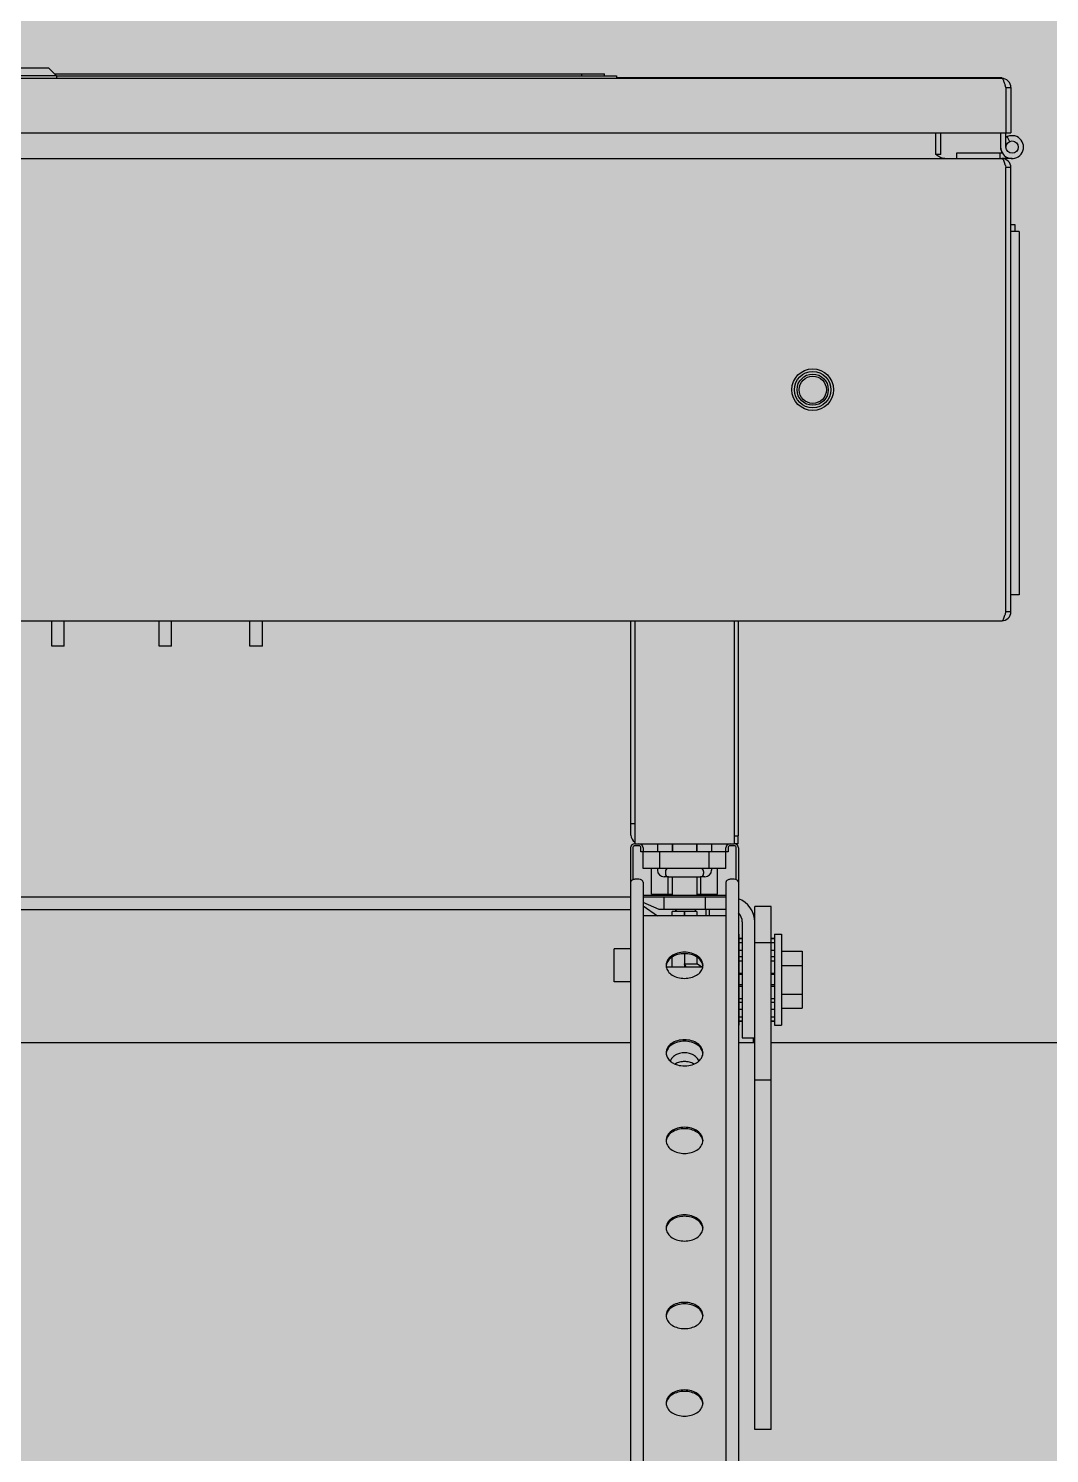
# Model space of a CAD drawing. Extents: x -18489 to 195597, y -1599 to 112111.
# Drawn here: x -14398.3 to -14359.1, y 2211.8 to 2266.6 of the extents above; entities that cross this region are included whole.
import ezdxf

# ---------------------------------------------------------------- set-up
doc = ezdxf.new("R2010")
doc.units = 0
doc.header["$LTSCALE"] = 100
for name, color, linetype in [('188K-SM-03-F10-MECH-EQ-Y2257103$0$0 Xref', 8, 'Continuous'), ('188K-SM-03-F10-MECH-EQ-Y2257103$0$M-EQU-FOUNDATION', 8, 'Continuous'), ('188K-SM-03-F10-MECH-EQ-Y2257103$0$Micron CUP L10 HVAC EQU$0$M-MECH-EQU', 136, 'Continuous'), ('188K-SM-03-F10-MECH-EQ-Y2257103$0$Micron CUP L10 HVAC EQU$0$M-PHASE1 AREA', 252, 'Continuous')]:
    doc.layers.add(name, color=color, linetype=linetype)

# ---------------------------------------------------------------- blocks, each defined once
blk = doc.blocks.new('188K-SM-03-F10-MECH-EQ-Y2257103$0$Micron CUP L10 HVAC EQU$0$A$C0c53ceb0')
at = {"layer": '188K-SM-03-F10-MECH-EQ-Y2257103$0$Micron CUP L10 HVAC EQU$0$M-PHASE1 AREA'}
for p, q in [((17455.92395, 13476.27769), (17433.9471, 13476.27769)), ((17458.92079, 13473.28085), (17455.92395, 13476.27769)), ((17821.99029, 13472.2819), (17070.96685, 13472.2819)), ((17458.92079, 13473.28085), (17430.95026, 13473.28085)), ((17458.11189, 13474.08974), (17669.35228, 13474.08974)), ((17458.92079, 13473.29683), (17674.07016, 13473.29683)), ((17458.92079, 13473.28085), (17458.92079, 13472.2819)), ((17660.68761, 13473.29683), (17660.68761, 13474.08974)), ((17669.35583, 13473.29683), (17669.35583, 13474.08974)), ((17674.0379, 13472.6625), (17821.95906, 13472.6625)), ((17674.07016, 13473.29683), (17674.07016, 13472.2819)), ((17821.95906, 13472.2819), (17821.95906, 13472.6625)), ((17823.58898, 13468.78039), (17823.3333, 13469.65083)), ((17823.58889, 13468.78039), (17825.49188, 13468.78039)), ((17823.58898, 13468.78039), (17823.58898, 13451.42507)), ((17825.49188, 13468.78039), (17825.49188, 13451.42507)), ((17069.36851, 13451.42507), (17823.58898, 13451.42507)), ((17796.6604, 13443.07092), (17796.6604, 13451.42507)), ((17798.53792, 13443.07092), (17798.53792, 13451.42507)), ((17821.5246, 13451.42507), (17821.5246, 13445.8937)), ((17821.54002, 13451.42507), (17821.54002, 13445.8937)), ((17821.55543, 13451.42507), (17821.55543, 13445.8937)), ((17823.58529, 13445.8937), (17823.58529, 13451.42507)), ((17823.58889, 13451.42507), (17825.49188, 13451.42507)), ((17824.10088, 13449.88925), (17824.95873, 13448.04957)), ((17798.53792, 13443.07092), (17796.6603, 13443.07092)), ((17804.61966, 13443.51495), (17804.61966, 13441.48509)), ((17822.25331, 13443.51495), (17804.61966, 13443.51495)), ((17804.63507, 13443.51495), (17804.63507, 13441.48509)), ((17804.65049, 13443.51495), (17804.65049, 13441.48509)), ((17821.20655, 13443.51495), (17821.20655, 13441.48509)), ((17067.76364, 13441.48509), (17822.03486, 13441.48509)), ((17825.96275, 13441.48509), (17822.03486, 13441.48509)), ((17823.37262, 13438.8647), (17823.62086, 13438.02164)), ((17825.49839, 13438.02164), (17823.62077, 13438.02164)), ((17823.62086, 13267.33565), (17823.62086, 13438.02164)), ((17825.49839, 13267.33565), (17825.49839, 13438.02164)), ((17825.49839, 13416.11182), (17827.03036, 13416.11182)), ((17827.03036, 13416.11182), (17827.03036, 13413.41466)), ((17828.66256, 13413.41466), (17825.4909, 13413.41466)), ((17828.66256, 13413.41466), (17828.66256, 13273.86167)), ((17828.66256, 13273.86167), (17825.4909, 13273.86167)), ((17823.37262, 13266.49259), (17823.62086, 13267.33565)), ((17825.49839, 13267.33565), (17823.62077, 13267.33565)), ((17067.76364, 13263.8722), (17822.03486, 13263.8722)), ((17457.09523, 13254.07811), (17457.09523, 13263.8722)), ((17457.09908, 13254.07811), (17457.09908, 13263.8722)), ((17461.86925, 13254.07811), (17461.86925, 13263.8722)), ((17498.35914, 13254.07811), (17498.35914, 13263.8722)), ((17498.363, 13254.07811), (17498.363, 13263.8722)), ((17503.13317, 13254.07811), (17503.13317, 13263.8722)), ((17533.21504, 13254.07811), (17533.21504, 13263.8722)), ((17533.21889, 13254.07811), (17533.21889, 13263.8722)), ((17537.98907, 13254.07811), (17537.98907, 13263.8722)), ((17679.58211, 13181.53593), (17679.58211, 13263.8722)), ((17681.10451, 13263.8722), (17681.10451, 13178.23741)), ((17719.16442, 13263.8722), (17719.16442, 13178.23741)), ((17720.68906, 13263.8722), (17720.68906, 13181.2822)), ((17461.86925, 13254.07811), (17457.09523, 13254.07811)), ((17503.13317, 13254.07811), (17498.35914, 13254.07811)), ((17537.98907, 13254.07811), (17533.21504, 13254.07811)), ((17681.10451, 13185.84939), (17679.58211, 13185.84939)), ((17719.16442, 13181.2822), (17720.68906, 13181.2822)), ((17720.68681, 13178.23741), (17720.68681, 13181.2822)), ((17679.45525, 13176.65158), (17679.45525, 12648.77738)), ((17680.24816, 13176.65158), (17680.24816, 13164.40363)), ((17681.04108, 13178.23741), (17719.22785, 13178.23741)), ((17682.62691, 13177.44449), (17681.04108, 13177.44449)), ((17683.41982, 13175.06575), (17683.41982, 13176.65158)), ((17684.21273, 13175.06575), (17683.41982, 13175.06575)), ((17684.21273, 13176.65158), (17684.21273, 13175.06575)), ((17684.27617, 13168.72243), (17684.27617, 13175.06575)), ((17715.99276, 13175.06575), (17684.27617, 13175.06575)), ((17689.73142, 13178.23741), (17689.73142, 13175.06575)), ((17690.61949, 13168.72243), (17690.61949, 13175.06575)), ((17695.37697, 13178.23741), (17695.37697, 13175.06575)), ((17695.56093, 13178.23741), (17695.56093, 13175.06575)), ((17704.70799, 13178.23741), (17704.70799, 13175.06575)), ((17704.89195, 13178.23741), (17704.89195, 13175.06575)), ((17709.64944, 13168.72243), (17709.64944, 13175.06575)), ((17710.5375, 13178.23741), (17710.5375, 13175.06575)), ((17715.99276, 13168.72243), (17715.99276, 13175.06575)), ((17716.05619, 13175.06575), (17716.05619, 13176.65158)), ((17716.8491, 13175.06575), (17716.05619, 13175.06575)), ((17716.8491, 13176.65158), (17716.8491, 13175.06575)), ((17719.22785, 13177.44449), (17717.64202, 13177.44449)), ((17720.68681, 13178.23741), (17719.22785, 13178.23741)), ((17720.02076, 13164.40363), (17720.02076, 13176.65158)), ((17720.81368, 13176.65158), (17720.81368, 12648.77738)), ((17715.99276, 13168.72243), (17684.27617, 13168.72243)), ((17687.49947, 13158.88394), (17687.49947, 13168.72243)), ((17689.73142, 13168.72243), (17689.73142, 13168.0881)), ((17710.5375, 13168.72243), (17710.5375, 13168.0881)), ((17712.76945, 13158.88394), (17712.76945, 13168.72243)), ((17682.62691, 13164.55387), (17681.04108, 13164.55387)), ((17684.21273, 13163.43251), (17684.21273, 12659.94603)), ((17693.96876, 13165.55077), (17692.26875, 13165.55077)), ((17692.77621, 13167.52989), (17692.77621, 13166.74332)), ((17693.81697, 13158.88394), (17693.81697, 13165.55077)), ((17693.96876, 13165.55077), (17706.30017, 13165.55077)), ((17695.37697, 13165.55077), (17695.37697, 13158.47797)), ((17704.89195, 13165.55077), (17704.89195, 13158.47797)), ((17708.00018, 13165.55077), (17706.30017, 13165.55077)), ((17706.45196, 13158.88394), (17706.45196, 13165.55077)), ((17707.49271, 13167.52989), (17707.49271, 13166.74332)), ((17716.05619, 13163.43251), (17716.05619, 12659.94603)), ((17719.22785, 13164.55387), (17717.64202, 13164.55387)), ((17679.45525, 13157.68506), (17210.1766, 13157.68506)), ((17684.21273, 13158.47797), (17716.05619, 13158.47797)), ((17716.05619, 13157.68506), (17684.21273, 13157.68506)), ((17687.49947, 13158.88394), (17695.37697, 13158.88394)), ((17690.28646, 13158.47797), (17690.28646, 13158.88394)), ((17692.218, 13157.68506), (17692.218, 13152.92757)), ((17704.89195, 13158.88394), (17712.76945, 13158.88394)), ((17708.0763, 13157.68506), (17708.0763, 13152.92757)), ((17709.98246, 13158.47797), (17709.98246, 13158.88394)), ((17210.1766, 13152.92757), (17679.45525, 13152.92757)), ((17690.43678, 13152.92757), (17684.21273, 13155.64281)), ((17684.21273, 13154.41746), (17689.7079, 13150.58183)), ((17716.05619, 13152.92757), (17690.43678, 13152.92757)), ((17704.87926, 13152.13465), (17695.38966, 13152.13465)), ((17695.38966, 13150.58183), (17695.38966, 13152.13425)), ((17696.55341, 13152.92757), (17697.00489, 13152.13465)), ((17700.12178, 13150.58183), (17700.12178, 13152.13458)), ((17700.14715, 13152.13425), (17700.14715, 13150.58183)), ((17704.25091, 13152.92757), (17704.25091, 13152.13465)), ((17704.87926, 13152.13458), (17704.87926, 13150.58183)), ((17708.36735, 13152.92757), (17708.36735, 13150.58183)), ((17709.64944, 13152.92757), (17709.64944, 13150.58183)), ((17727.09356, 12953.15965), (17727.09356, 13154.13398)), ((17733.43688, 13154.13398), (17727.09356, 13154.13398)), ((17733.43688, 12953.15965), (17733.43688, 13154.13398)), ((17716.05619, 13150.58183), (17684.21273, 13150.58183)), ((17722.33607, 13148.17008), (17722.33607, 13103.63999)), ((17726.51917, 13151.34174), (17727.09356, 13151.34174)), ((17720.81368, 13143.41259), (17720.94054, 13143.41259)), ((17720.94054, 13143.41259), (17720.94054, 13108.52435)), ((17720.94054, 13141.95363), (17722.33607, 13141.95363)), ((17720.94054, 13141.75683), (17722.33607, 13141.75683)), ((17733.43688, 13141.95363), (17734.68257, 13141.95363)), ((17733.43688, 13141.75683), (17734.68257, 13141.75683)), ((17734.68257, 13143.41259), (17734.68257, 13108.52435)), ((17734.68257, 13143.41259), (17737.44825, 13143.41259)), ((17737.44825, 13143.41259), (17737.44825, 13108.52435)), ((17673.16268, 13125.17555), (17673.16268, 13137.86219)), ((17679.45525, 13137.86219), (17673.16268, 13137.86219)), ((17700.12178, 13135.98185), (17700.12178, 13130.9582)), ((17700.14715, 13135.98185), (17700.14715, 13132.10197)), ((17720.94054, 13140.21135), (17722.33607, 13140.21135)), ((17720.94054, 13137.27168), (17722.33607, 13137.27168)), ((17733.43688, 13140.15985), (17727.09356, 13140.15985)), ((17733.43688, 13140.21135), (17734.68257, 13140.21135)), ((17733.43688, 13137.27168), (17734.68257, 13137.27168)), ((17737.44825, 13136.95542), (17745.39009, 13136.95542)), ((17745.39009, 13136.95542), (17745.39009, 13114.98152)), ((17693.15553, 13130.9582), (17707.11339, 13130.9582)), ((17695.38966, 13130.9582), (17695.38966, 13134.62016)), ((17700.83448, 13130.9582), (17700.12178, 13132.10197)), ((17700.12178, 13132.10197), (17704.87926, 13132.10197)), ((17700.14715, 13131.94592), (17700.14715, 13130.9582)), ((17704.87926, 13134.62016), (17704.87926, 13132.10197)), ((17706.67255, 13130.9582), (17704.87926, 13132.10197)), ((17722.33607, 13134.7778), (17720.94054, 13134.7778)), ((17720.94054, 13133.22558), (17722.33607, 13133.22558)), ((17734.68257, 13134.7778), (17733.43688, 13134.7778)), ((17733.43688, 13133.22558), (17734.68257, 13133.22558)), ((17737.44825, 13131.46194), (17745.39009, 13131.46194)), ((17679.45525, 13125.17555), (17673.16268, 13125.17555)), ((17720.94054, 13128.4691), (17722.33607, 13128.4691)), ((17722.33607, 13127.91737), (17720.94054, 13127.91737)), ((17733.43688, 13128.4691), (17734.68257, 13128.4691)), ((17734.68257, 13127.91737), (17733.43688, 13127.91737)), ((17722.33607, 13124.01957), (17720.94054, 13124.01957)), ((17720.94054, 13123.46784), (17722.33607, 13123.46784)), ((17734.68257, 13124.01957), (17733.43688, 13124.01957)), ((17733.43688, 13123.46784), (17734.68257, 13123.46784)), ((17737.44825, 13120.475), (17745.39009, 13120.475)), ((17720.94054, 13118.71136), (17722.33607, 13118.71136)), ((17722.33607, 13117.15914), (17720.94054, 13117.15914)), ((17720.94054, 13114.66525), (17722.33607, 13114.66525)), ((17733.43688, 13118.71136), (17734.68257, 13118.71136)), ((17734.68257, 13117.15914), (17733.43688, 13117.15914)), ((17733.43688, 13114.66525), (17734.68257, 13114.66525)), ((17737.44825, 13114.98152), (17745.39009, 13114.98152)), ((17720.81368, 13108.52435), (17720.94054, 13108.52435)), ((17720.94054, 13111.72559), (17722.33607, 13111.72559)), ((17720.94054, 13110.18011), (17722.33607, 13110.18011)), ((17720.94054, 13109.98331), (17722.33607, 13109.98331)), ((17733.43688, 13111.72559), (17734.68257, 13111.72559)), ((17733.43688, 13110.18011), (17734.68257, 13110.18011)), ((17733.43688, 13109.98331), (17734.68257, 13109.98331)), ((17734.68257, 13108.52435), (17737.44825, 13108.52435)), ((17722.33607, 13103.63999), (17727.09356, 13103.63999)), ((17726.51917, 13103.63999), (17726.51917, 13101.81891)), ((17210.1766, 13101.81891), (17679.45525, 13101.81891)), ((17720.81368, 13101.81891), (17727.09356, 13101.81891)), ((17733.43688, 13101.81891), (18281.63439, 13101.81891)), ((17733.43688, 13087.43098), (17727.09356, 13087.43098)), ((17733.43688, 12953.15965), (17727.09356, 12953.15965))]:
    blk.add_line(p, q, dxfattribs=at)
for centre, radius in [((17825.96404, 13445.8937), 2.37874), ((17749.37867, 13352.67864), 7.99258), ((17749.37858, 13352.67864), 6.99263), ((17749.37837, 13352.67864), 5.99369), ((17749.37834, 13352.67864), 5.24448)]:
    blk.add_circle(centre, radius, dxfattribs=at)
for centre, radius, start, end in [((17821.99033, 13468.78039), 3.50151, 360, 90.0006621), ((17825.96404, 13445.8937), 4.40861, 180, 122.8015907), ((17825.94862, 13445.8937), 4.40861, 114.8247682, 122.5614521), ((17825.93321, 13445.8937), 4.40861, 114.6337117, 122.3213315), ((17825.93321, 13445.8937), 4.40861, 180, 212.6617217), ((17825.94862, 13445.8937), 4.40861, 180, 212.6617217), ((17822.0349, 13438.02164), 3.46345, 0, 90.0006641), ((17788.26797, 13428.34096), 36.64813, 16.6877729, 17.4794171), ((17822.0349, 13267.33565), 3.46345, 269.9993359, 360), ((17788.26797, 13277.01632), 36.64813, 342.5205829, 343.3122271), ((17682.88064, 13181.53593), 3.29853, 180, 237.1915526), ((17681.04108, 13176.65158), 1.58583, 90, 180), ((17681.04108, 13176.65158), 0.79291, 90, 180), ((17682.62691, 13176.65158), 1.58583, 0, 90), ((17682.62691, 13176.65158), 0.79291, 0, 90), ((17717.64202, 13176.65158), 1.58583, 90, 180), ((17717.64202, 13176.65158), 0.79291, 90, 180), ((17719.22785, 13176.65158), 1.58583, 0, 90), ((17719.22785, 13176.65158), 0.79291, 0, 90), ((17693.96876, 13167.52989), 1.19254, 90, 180), ((17706.30017, 13167.52989), 1.19254, 0, 90), ((17692.26875, 13168.0881), 2.53733, 180, 270), ((17693.96876, 13166.74332), 1.19254, 180, 270), ((17706.30017, 13166.74332), 1.19254, 270, 0), ((17708.00018, 13168.0881), 2.53733, 270, 0), ((17717.57859, 13148.17008), 9.51498, 0, 70.0222037), ((17717.57859, 13148.17008), 4.75749, 0, 46.8431017), ((17696.57323, 13131.51922), 3.54328, 180.0055407, 184.5768373), ((17696.62446, 13131.52348), 3.59469, 184.579493, 188.7122458), ((17703.5732, 13131.53468), 3.66683, 346.8769865, 351.2834632), ((17703.64447, 13131.52348), 3.59469, 351.2877542, 355.420507), ((17703.69569, 13131.51922), 3.54328, 355.4231627, 359.9944593), ((17696.57323, 13097.87869), 3.54328, 180.0055407, 184.5768373), ((17696.62446, 13097.88296), 3.59469, 184.579493, 188.7122458), ((17703.64447, 13097.88296), 3.59469, 351.2877542, 355.420507), ((17703.69569, 13097.87869), 3.54328, 355.4231627, 359.9944593), ((17696.57323, 13064.23817), 3.54328, 180.0055407, 184.5768373), ((17696.62446, 13064.24244), 3.59469, 184.579493, 188.7122458), ((17703.64447, 13064.24244), 3.59469, 351.2877542, 355.420507), ((17703.69569, 13064.23817), 3.54328, 355.4231627, 359.9944593), ((17696.57323, 13030.59765), 3.54328, 180.0055407, 184.5768373), ((17696.62446, 13030.60192), 3.59469, 184.579493, 188.7122458), ((17703.64447, 13030.60192), 3.59469, 351.2877542, 355.420507), ((17703.69569, 13030.59765), 3.54328, 355.4231627, 359.9944593), ((17696.57323, 12996.95713), 3.54328, 180.0055407, 184.5768373), ((17696.62446, 12996.96139), 3.59469, 184.579493, 188.7122458), ((17703.64447, 12996.96139), 3.59469, 351.2877542, 355.420507), ((17703.69569, 12996.95713), 3.54328, 355.4231627, 359.9944593), ((17696.57323, 12963.3166), 3.54328, 180.0055407, 184.5768373), ((17696.62446, 12963.32087), 3.59469, 184.579493, 188.7122458), ((17703.64447, 12963.32087), 3.59469, 351.2877542, 355.420507), ((17703.69569, 12963.3166), 3.54328, 355.4231627, 359.9944593)]:
    blk.add_arc(centre, radius, start, end, dxfattribs=at)
blk.add_ellipse((17696.57657, 13131.51887), major_axis=(3.73082, -20.606), ratio=0.170228127, start_param=7.795978182, end_param=7.843886738, dxfattribs=at)
for points, knots in [([(17822.94915, 13470.83932), (17822.81775, 13471.20454), (17822.6397, 13471.72106), (17822.19451, 13472.2819), (17821.99029, 13472.2819)], [0, 0, 0, 0, 0.655237055, 1, 1, 1, 1]), ([(17823.3333, 13469.65083), (17823.30169, 13469.7562), (17823.18067, 13470.15457), (17823.05286, 13470.55106), (17822.94915, 13470.83932)], [0, 0, 0, 0, 0.264213318, 1, 1, 1, 1]), ([(17800.12393, 13441.48509), (17799.93065, 13441.48509), (17799.10783, 13441.56504), (17798.34758, 13441.94639), (17797.81479, 13442.27807)], [0, 0, 0, 0, 0.235456968, 1, 1, 1, 1]), ([(17822.03486, 13441.48509), (17822.14571, 13441.48509), (17822.41056, 13441.3059), (17822.82176, 13440.57707), (17823.05701, 13439.8773), (17823.22386, 13439.34871)], [0, 0, 0, 0, 0.131884012, 0.34056894, 1, 1, 1, 1]), ([(17822.03486, 13263.8722), (17822.14571, 13263.8722), (17822.41056, 13264.05139), (17822.82176, 13264.78022), (17823.05701, 13265.47998), (17823.22386, 13266.00858)], [0, 0, 0, 0, 0.131884012, 0.34056894, 1, 1, 1, 1]), ([(17681.04108, 13164.55387), (17680.88314, 13164.55387), (17680.32893, 13164.5), (17679.7514, 13164.18804), (17679.55939, 13163.83217)], [0, 0, 0, 0, 0.280876256, 1, 1, 1, 1]), ([(17683.9712, 13164.02737), (17683.89722, 13164.11092), (17683.5197, 13164.43009), (17683.00476, 13164.55387), (17682.62691, 13164.55387)], [0, 0, 0, 0, 0.227996945, 1, 1, 1, 1]), ([(17684.21273, 13163.43251), (17684.21273, 13163.59147), (17684.14111, 13163.8122), (17684.00943, 13163.98419), (17683.9712, 13164.02737)], [0, 0, 0, 0, 0.733758948, 1, 1, 1, 1]), ([(17717.64202, 13164.55387), (17717.48408, 13164.55387), (17716.92988, 13164.5), (17716.35234, 13164.18804), (17716.16033, 13163.83217)], [0, 0, 0, 0, 0.280876256, 1, 1, 1, 1]), ([(17720.57214, 13164.02737), (17720.49817, 13164.11092), (17720.12065, 13164.43009), (17719.6057, 13164.55387), (17719.22785, 13164.55387)], [0, 0, 0, 0, 0.227996945, 1, 1, 1, 1]), ([(17720.81368, 13163.43251), (17720.81368, 13163.59147), (17720.74205, 13163.8122), (17720.61037, 13163.98419), (17720.57214, 13164.02737)], [0, 0, 0, 0, 0.733758948, 1, 1, 1, 1]), ([(17700.13446, 13136.54252), (17699.21917, 13136.54252), (17697.44315, 13136.30338), (17695.11793, 13135.25155), (17693.46235, 13133.61447), (17693.02995, 13132.18456), (17693.02995, 13131.51887)], [0, 0, 0, 0, 0.288006698, 0.555333419, 0.790532629, 1, 1, 1, 1]), ([(17700.13446, 13135.98185), (17699.28012, 13135.98185), (17697.61634, 13135.77247), (17695.40069, 13134.8489), (17693.74329, 13133.40969), (17693.16716, 13132.12438), (17693.07125, 13131.49808)], [0, 0, 0, 0, 0.284584443, 0.551250143, 0.788945637, 1, 1, 1, 1]), ([(17707.23898, 13131.51887), (17707.23898, 13132.18456), (17706.80657, 13133.61447), (17705.15099, 13135.25155), (17702.82578, 13136.30338), (17701.04975, 13136.54252), (17700.13446, 13136.54252)], [0, 0, 0, 0, 0.209467371, 0.444666581, 0.711993302, 1, 1, 1, 1]), ([(17707.19768, 13131.49808), (17707.10176, 13132.12438), (17706.52564, 13133.40969), (17704.86824, 13134.8489), (17702.65259, 13135.77247), (17700.9888, 13135.98185), (17700.13446, 13135.98185)], [0, 0, 0, 0, 0.211054363, 0.448749857, 0.715415557, 1, 1, 1, 1]), ([(17693.07125, 13130.97899), (17693.16716, 13130.35269), (17693.74329, 13129.06738), (17695.40069, 13127.62817), (17697.61634, 13126.7046), (17699.28012, 13126.49522), (17700.13446, 13126.49522)], [0, 0, 0, 0, 0.211054363, 0.448749857, 0.715415557, 1, 1, 1, 1]), ([(17700.13446, 13126.49522), (17700.95716, 13126.49522), (17702.56223, 13126.68991), (17704.71796, 13127.54959), (17706.36833, 13128.89195), (17707.00409, 13130.10049), (17707.14427, 13130.70216)], [0, 0, 0, 0, 0.282697526, 0.548844889, 0.787717592, 1, 1, 1, 1]), ([(17700.13446, 13102.902), (17699.21917, 13102.902), (17697.44315, 13102.66285), (17695.11793, 13101.61103), (17693.46235, 13099.97395), (17693.02995, 13098.54404), (17693.02995, 13097.87835)], [0, 0, 0, 0, 0.288006698, 0.555333419, 0.790532629, 1, 1, 1, 1]), ([(17707.23898, 13097.87835), (17707.23898, 13098.54404), (17706.80657, 13099.97395), (17705.15099, 13101.61103), (17702.82578, 13102.66285), (17701.04975, 13102.902), (17700.13446, 13102.902)], [0, 0, 0, 0, 0.209467371, 0.444666581, 0.711993302, 1, 1, 1, 1]), ([(17700.13446, 13102.34133), (17699.28012, 13102.34133), (17697.61634, 13102.13195), (17695.40069, 13101.20838), (17693.74329, 13099.76917), (17693.16716, 13098.48386), (17693.07125, 13097.85756)], [0, 0, 0, 0, 0.284584443, 0.551250143, 0.788945637, 1, 1, 1, 1]), ([(17693.07125, 13097.33847), (17693.15455, 13096.79451), (17693.60396, 13095.68327), (17694.43343, 13094.8388), (17694.91642, 13094.46932)], [0, 0, 0, 0, 0.475050464, 1, 1, 1, 1]), ([(17705.58243, 13094.70405), (17705.52047, 13094.92921), (17705.33682, 13095.37707), (17704.75496, 13096.21582), (17703.65258, 13097.08823), (17701.99343, 13097.73134), (17700.13446, 13097.95397), (17698.2755, 13097.73134), (17696.61634, 13097.08823), (17695.51397, 13096.21582), (17694.9321, 13095.37707), (17694.74846, 13094.92921), (17694.68649, 13094.70405)], [0, 0, 0, 0, 0.05216116, 0.107006451, 0.226580774, 0.359346826, 0.5, 0.640653174, 0.773419226, 0.892993549, 0.94783884, 1, 1, 1, 1]), ([(17707.19768, 13097.85756), (17707.10176, 13098.48386), (17706.52564, 13099.76917), (17704.86824, 13101.20838), (17702.65259, 13102.13195), (17700.9888, 13102.34133), (17700.13446, 13102.34133)], [0, 0, 0, 0, 0.211054363, 0.448749857, 0.715415557, 1, 1, 1, 1]), ([(17705.35251, 13094.46932), (17705.83549, 13094.8388), (17706.66497, 13095.68327), (17707.11437, 13096.79451), (17707.19768, 13097.33847)], [0, 0, 0, 0, 0.524949536, 1, 1, 1, 1]), ([(17694.91642, 13094.46932), (17695.03625, 13094.37764), (17695.54535, 13094.01634), (17696.1036, 13093.72605), (17696.5406, 13093.54486)], [0, 0, 0, 0, 0.241814282, 1, 1, 1, 1]), ([(17696.5406, 13093.54486), (17696.8155, 13093.43089), (17697.97143, 13093.02355), (17699.20777, 13092.8547), (17700.13446, 13092.8547)], [0, 0, 0, 0, 0.243075178, 1, 1, 1, 1]), ([(17703.69894, 13093.59801), (17703.18233, 13093.9041), (17702.01296, 13094.36514), (17700.13446, 13094.59108), (17698.25596, 13094.36514), (17697.0866, 13093.9041), (17696.56998, 13093.59801)], [0, 0, 0, 0, 0.242621943, 0.5, 0.757378057, 1, 1, 1, 1]), ([(17700.13446, 13092.8547), (17700.44736, 13092.8547), (17701.67026, 13092.9123), (17702.88659, 13093.19587), (17703.72832, 13093.54486)], [0, 0, 0, 0, 0.255610284, 1, 1, 1, 1]), ([(17703.72832, 13093.54486), (17703.87727, 13093.60662), (17704.44634, 13093.86242), (17704.98503, 13094.1882), (17705.35251, 13094.46932)], [0, 0, 0, 0, 0.258431367, 1, 1, 1, 1]), ([(17700.13446, 13069.26148), (17699.21917, 13069.26148), (17697.44315, 13069.02233), (17695.11793, 13067.97051), (17693.46235, 13066.33343), (17693.02995, 13064.90352), (17693.02995, 13064.23783)], [0, 0, 0, 0, 0.288006698, 0.555333419, 0.790532629, 1, 1, 1, 1]), ([(17700.13446, 13068.7008), (17699.28012, 13068.7008), (17697.61634, 13068.49142), (17695.40069, 13067.56786), (17693.74329, 13066.12864), (17693.16716, 13064.84333), (17693.07125, 13064.21704)], [0, 0, 0, 0, 0.284584443, 0.551250143, 0.788945637, 1, 1, 1, 1]), ([(17707.23898, 13064.23783), (17707.23898, 13064.90352), (17706.80657, 13066.33343), (17705.15099, 13067.97051), (17702.82578, 13069.02233), (17701.04975, 13069.26148), (17700.13446, 13069.26148)], [0, 0, 0, 0, 0.209467371, 0.444666581, 0.711993302, 1, 1, 1, 1]), ([(17707.19768, 13064.21704), (17707.10176, 13064.84333), (17706.52564, 13066.12864), (17704.86824, 13067.56786), (17702.65259, 13068.49142), (17700.9888, 13068.7008), (17700.13446, 13068.7008)], [0, 0, 0, 0, 0.211054363, 0.448749857, 0.715415557, 1, 1, 1, 1]), ([(17693.07125, 13063.69794), (17693.16716, 13063.07165), (17693.74329, 13061.78634), (17695.40069, 13060.34712), (17697.61634, 13059.42356), (17699.28012, 13059.21418), (17700.13446, 13059.21418)], [0, 0, 0, 0, 0.211054363, 0.448749857, 0.715415557, 1, 1, 1, 1]), ([(17700.13446, 13059.21418), (17700.9888, 13059.21418), (17702.65259, 13059.42356), (17704.86824, 13060.34712), (17706.52564, 13061.78634), (17707.10176, 13063.07165), (17707.19768, 13063.69794)], [0, 0, 0, 0, 0.284584443, 0.551250143, 0.788945637, 1, 1, 1, 1]), ([(17700.13446, 13035.62096), (17699.21917, 13035.62096), (17697.44315, 13035.38181), (17695.11793, 13034.32999), (17693.46235, 13032.6929), (17693.02995, 13031.26299), (17693.02995, 13030.59731)], [0, 0, 0, 0, 0.288006698, 0.555333419, 0.790532629, 1, 1, 1, 1]), ([(17700.13446, 13035.06028), (17699.28012, 13035.06028), (17697.61634, 13034.8509), (17695.40069, 13033.92733), (17693.74329, 13032.48812), (17693.16716, 13031.20281), (17693.07125, 13030.57651)], [0, 0, 0, 0, 0.284584443, 0.551250143, 0.788945637, 1, 1, 1, 1]), ([(17707.23898, 13030.59731), (17707.23898, 13031.26299), (17706.80657, 13032.6929), (17705.15099, 13034.32999), (17702.82578, 13035.38181), (17701.04975, 13035.62096), (17700.13446, 13035.62096)], [0, 0, 0, 0, 0.209467371, 0.444666581, 0.711993302, 1, 1, 1, 1]), ([(17707.19768, 13030.57651), (17707.10176, 13031.20281), (17706.52564, 13032.48812), (17704.86824, 13033.92733), (17702.65259, 13034.8509), (17700.9888, 13035.06028), (17700.13446, 13035.06028)], [0, 0, 0, 0, 0.211054363, 0.448749857, 0.715415557, 1, 1, 1, 1]), ([(17693.07125, 13030.05742), (17693.16716, 13029.43113), (17693.74329, 13028.14581), (17695.40069, 13026.7066), (17697.61634, 13025.78304), (17699.28012, 13025.57365), (17700.13446, 13025.57365)], [0, 0, 0, 0, 0.211054363, 0.448749857, 0.715415557, 1, 1, 1, 1]), ([(17700.13446, 13025.57365), (17700.9888, 13025.57365), (17702.65259, 13025.78304), (17704.86824, 13026.7066), (17706.52564, 13028.14581), (17707.10176, 13029.43113), (17707.19768, 13030.05742)], [0, 0, 0, 0, 0.284584443, 0.551250143, 0.788945637, 1, 1, 1, 1]), ([(17700.13446, 13001.98044), (17699.21917, 13001.98044), (17697.44315, 13001.74129), (17695.11793, 13000.68946), (17693.46235, 12999.05238), (17693.02995, 12997.62247), (17693.02995, 12996.95678)], [0, 0, 0, 0, 0.288006698, 0.555333419, 0.790532629, 1, 1, 1, 1]), ([(17700.13446, 13001.41976), (17699.28012, 13001.41976), (17697.61634, 13001.21038), (17695.40069, 13000.28681), (17693.74329, 12998.8476), (17693.16716, 12997.56229), (17693.07125, 12996.93599)], [0, 0, 0, 0, 0.284584443, 0.551250143, 0.788945637, 1, 1, 1, 1]), ([(17707.23898, 12996.95678), (17707.23898, 12997.62247), (17706.80657, 12999.05238), (17705.15099, 13000.68946), (17702.82578, 13001.74129), (17701.04975, 13001.98044), (17700.13446, 13001.98044)], [0, 0, 0, 0, 0.209467371, 0.444666581, 0.711993302, 1, 1, 1, 1]), ([(17707.19768, 12996.93599), (17707.10176, 12997.56229), (17706.52564, 12998.8476), (17704.86824, 13000.28681), (17702.65259, 13001.21038), (17700.9888, 13001.41976), (17700.13446, 13001.41976)], [0, 0, 0, 0, 0.211054363, 0.448749857, 0.715415557, 1, 1, 1, 1]), ([(17693.07125, 12996.4169), (17693.16716, 12995.7906), (17693.74329, 12994.50529), (17695.40069, 12993.06608), (17697.61634, 12992.14251), (17699.28012, 12991.93313), (17700.13446, 12991.93313)], [0, 0, 0, 0, 0.211054363, 0.448749857, 0.715415557, 1, 1, 1, 1]), ([(17700.13446, 12991.93313), (17700.9888, 12991.93313), (17702.65259, 12992.14251), (17704.86824, 12993.06608), (17706.52564, 12994.50529), (17707.10176, 12995.7906), (17707.19768, 12996.4169)], [0, 0, 0, 0, 0.284584443, 0.551250143, 0.788945637, 1, 1, 1, 1]), ([(17700.13446, 12968.33991), (17699.21917, 12968.33991), (17697.44315, 12968.10077), (17695.11793, 12967.04894), (17693.46235, 12965.41186), (17693.02995, 12963.98195), (17693.02995, 12963.31626)], [0, 0, 0, 0, 0.288006698, 0.555333419, 0.790532629, 1, 1, 1, 1]), ([(17700.13446, 12967.77924), (17699.28012, 12967.77924), (17697.61634, 12967.56986), (17695.40069, 12966.64629), (17693.74329, 12965.20708), (17693.16716, 12963.92177), (17693.07125, 12963.29547)], [0, 0, 0, 0, 0.284584443, 0.551250143, 0.788945637, 1, 1, 1, 1]), ([(17707.23898, 12963.31626), (17707.23898, 12963.98195), (17706.80657, 12965.41186), (17705.15099, 12967.04894), (17702.82578, 12968.10077), (17701.04975, 12968.33991), (17700.13446, 12968.33991)], [0, 0, 0, 0, 0.209467371, 0.444666581, 0.711993302, 1, 1, 1, 1]), ([(17707.19768, 12963.29547), (17707.10176, 12963.92177), (17706.52564, 12965.20708), (17704.86824, 12966.64629), (17702.65259, 12967.56986), (17700.9888, 12967.77924), (17700.13446, 12967.77924)], [0, 0, 0, 0, 0.211054363, 0.448749857, 0.715415557, 1, 1, 1, 1]), ([(17693.07125, 12962.77638), (17693.16716, 12962.15008), (17693.74329, 12960.86477), (17695.40069, 12959.42556), (17697.61634, 12958.50199), (17699.28012, 12958.29261), (17700.13446, 12958.29261)], [0, 0, 0, 0, 0.211054363, 0.448749857, 0.715415557, 1, 1, 1, 1]), ([(17700.13446, 12958.29261), (17700.9888, 12958.29261), (17702.65259, 12958.50199), (17704.86824, 12959.42556), (17706.52564, 12960.86477), (17707.10176, 12962.15008), (17707.19768, 12962.77638)], [0, 0, 0, 0, 0.284584443, 0.551250143, 0.788945637, 1, 1, 1, 1])]:
    blk.add_open_spline(points, degree=3, knots=knots, dxfattribs=at)
for points in [[(17797.81479, 13442.27807), (17797.41849, 13442.52477), (17797.03937, 13442.79835), (17796.6604, 13443.07092)], [(17679.55939, 13163.83217), (17679.49402, 13163.71101), (17679.45525, 13163.57018), (17679.45525, 13163.43251)], [(17716.16033, 13163.83217), (17716.09496, 13163.71101), (17716.05619, 13163.57018), (17716.05619, 13163.43251)]]:
    blk.add_open_spline(points, degree=3, dxfattribs=at)
blk = doc.blocks.new('188K-SM-03-F10-MECH-EQ-Y2257103$0$Micron CUP L10 HVAC EQU')
at = {"layer": '188K-SM-03-F10-MECH-EQ-Y2257103$0$Micron CUP L10 HVAC EQU$0$M-MECH-EQU'}
blk.add_blockref('188K-SM-03-F10-MECH-EQ-Y2257103$0$Micron CUP L10 HVAC EQU$0$A$C0c53ceb0', (-206166.7, 2082.18), dxfattribs=at)
blk = doc.blocks.new('188K-SM-03-F10-MECH-EQ-Y2257103')
at = {"layer": '188K-SM-03-F10-MECH-EQ-Y2257103$0$M-EQU-FOUNDATION'}
h = blk.add_hatch(dxfattribs=at)
h.set_pattern_fill('AR-CONC', color=256, scale=0.1)
h.set_pattern_definition([(50, (4473.521, 709.199), (18.218467, -1.593909), [1.905, -20.955]), (355, (4473.521, 709.2), (-3.524342, 19.105685), [1.524, -16.764058]), (100.45144, (4475.04, 709.066), (14.694125, 17.511775), [1.619001, -17.809024]), (46.1842, (4473.521, 714.28), (27.107904, -4.204233), [2.8575, -31.4325]), (96.63556, (4475.78, 713.93), (23.740413, 24.742612), [2.428502, -26.71356]), (351.18415, (4473.52, 714.28), (23.740413, 24.742612), [2.285997, -25.145973]), (21, (4476.061, 713.009), (15.161439, -10.22652), [1.905, -20.955]), (326, (4476.061, 713.01), (6.180203, 18.418797), [1.524, -16.764]), (71.45144, (4477.325, 712.157), (21.341642, 8.192277), [1.619001, -17.808994]), (37.5, (4473.5214, 709.199), (0.3088603, 8.4555039), [0, -16.5608, 0, -17.018, 0, -16.8275]), (7.5, (4473.521, 709.199), (6.6819663, 10.0180575), [0, -9.7028, 0, -16.1798, 0, -6.4135]), (327.5, (4467.857, 709.199), (13.5590595, -0.5728744), [0, -6.35, 0, -19.812, 0, -26.289]), (317.5, (4465.317, 709.199), (14.812918, 2.542649), [0, -8.255, 0, -13.1572, 0, -18.669])])
h.paths.add_polyline_path([(-14928.149, 5602.459), (-14278.149, 5602.459), (-14278.149, 1902.459), (-14928.149, 1902.459)], flags=16)
h.paths.add_polyline_path([(-14933.149, 5607.459), (-14273.149, 5607.459), (-14273.149, 1897.459), (-14933.149, 1897.459)])
h = blk.add_hatch(dxfattribs=at)
h.set_pattern_fill('AR-CONC', color=256, scale=0.3)
h.set_pattern_definition([(50, (4473.52, 709.2), (54.6554, -4.78173), [5.715, -62.865]), (355, (4473.52, 709.2), (-10.57303, 57.31705), [4.572, -50.29218]), (100.45144, (4478.076, 708.8), (44.08237, 52.53533), [4.857, -53.42707]), (46.1842, (4473.52, 724.44), (81.32371, -12.6127), [8.5725, -94.2975]), (96.63556, (4480.3, 723.39), (71.22124, 74.22784), [7.2855, -80.14068]), (351.18415, (4473.52, 724.44), (71.22124, 74.22784), [6.858, -75.43792]), (21, (4481.14, 720.63), (45.48432, -30.67956), [5.715, -62.865]), (326, (4481.14, 720.63), (18.54061, 55.25639), [4.572, -50.292]), (71.45144, (4484.93, 718.07), (64.02493, 24.57683), [4.857, -53.42698]), (37.5, (4473.521, 709.2), (0.926581, 25.366512), [0, -49.6824, 0, -51.054, 0, -50.4825]), (7.5, (4473.52, 709.2), (20.0459, 30.054172), [0, -29.1084, 0, -48.5394, 0, -19.2405]), (327.5, (4456.529, 709.2), (40.677179, -1.718623), [0, -19.05, 0, -59.436, 0, -78.867]), (317.5, (4448.91, 709.2), (44.438754, 7.62795), [0, -24.765, 0, -39.4716, 0, -56.007])])
h.paths.add_polyline_path([(-14918.149, 5592.459), (-14288.149, 5592.459), (-14288.149, 1912.459), (-14918.149, 1912.459)])
at = {"layer": '188K-SM-03-F10-MECH-EQ-Y2257103$0$0 Xref', "xscale": 0.1, "yscale": 0.1, "zscale": 0.1}
blk.add_blockref('188K-SM-03-F10-MECH-EQ-Y2257103$0$Micron CUP L10 HVAC EQU', (4473.521, 709.199), dxfattribs=at)

msp = doc.modelspace()

# ---------------------------------------------------------------- block references
msp.add_blockref('188K-SM-03-F10-MECH-EQ-Y2257103', (0, 0))

doc.saveas('drawing.dxf')
